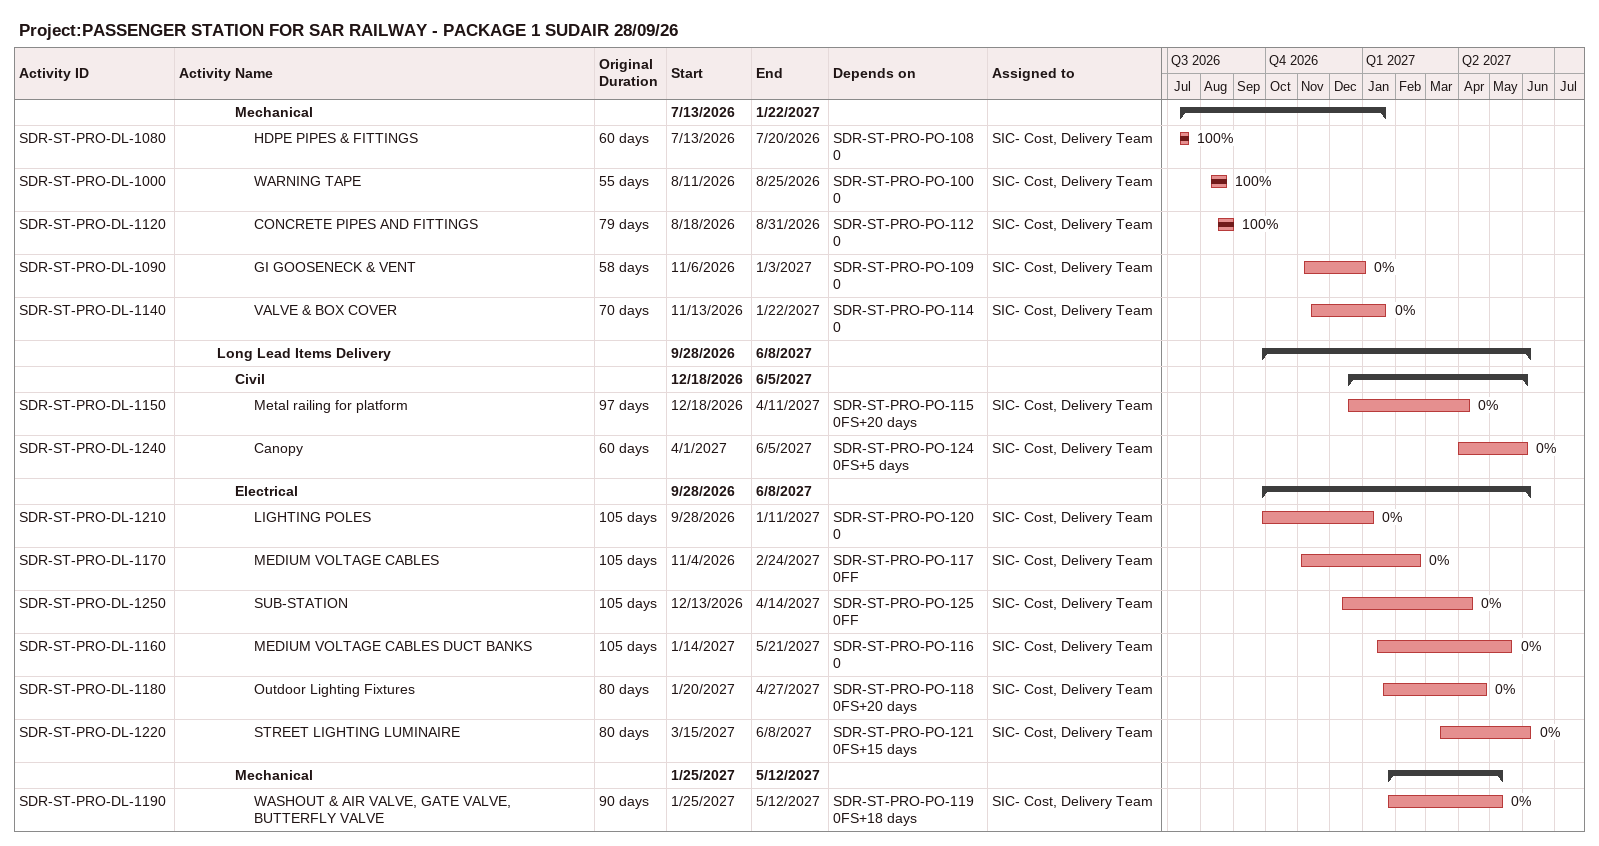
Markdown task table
Project:PASSENGER STATION FOR SAR RAILWAY - PACKAGE 1 SUDAIR 28/09/26

| ID | Level | Task | Original duration | Start | Finish | Predecessors | Resources | % complete |
|---|---|---|---|---|---|---|---|---|
|  | 4 | **Mechanical** |  | 2026-07-13 | 2027-01-22 |  |  |  |
| SDR-ST-PRO-DL-1080 | 5 | HDPE PIPES & FITTINGS | 60d | 2026-07-13 | 2026-07-20 | SDR-ST-PRO-PO-1080 | SIC- Cost, Delivery Team | 100 |
| SDR-ST-PRO-DL-1000 | 5 | WARNING TAPE | 55d | 2026-08-11 | 2026-08-25 | SDR-ST-PRO-PO-1000 | SIC- Cost, Delivery Team | 100 |
| SDR-ST-PRO-DL-1120 | 5 | CONCRETE PIPES AND FITTINGS | 79d | 2026-08-18 | 2026-08-31 | SDR-ST-PRO-PO-1120 | SIC- Cost, Delivery Team | 100 |
| SDR-ST-PRO-DL-1090 | 5 | GI GOOSENECK & VENT | 58d | 2026-11-06 | 2027-01-03 | SDR-ST-PRO-PO-1090 | SIC- Cost, Delivery Team | 0 |
| SDR-ST-PRO-DL-1140 | 5 | VALVE & BOX COVER | 70d | 2026-11-13 | 2027-01-22 | SDR-ST-PRO-PO-1140 | SIC- Cost, Delivery Team | 0 |
|  | 3 | **Long Lead Items Delivery** |  | 2026-09-28 | 2027-06-08 |  |  |  |
|  | 4 | **Civil** |  | 2026-12-18 | 2027-06-05 |  |  |  |
| SDR-ST-PRO-DL-1150 | 5 | Metal railing for platform | 97d | 2026-12-18 | 2027-04-11 | SDR-ST-PRO-PO-1150FS+20d | SIC- Cost, Delivery Team | 0 |
| SDR-ST-PRO-DL-1240 | 5 | Canopy | 60d | 2027-04-01 | 2027-06-05 | SDR-ST-PRO-PO-1240FS+5d | SIC- Cost, Delivery Team | 0 |
|  | 4 | **Electrical** |  | 2026-09-28 | 2027-06-08 |  |  |  |
| SDR-ST-PRO-DL-1210 | 5 | LIGHTING POLES | 105d | 2026-09-28 | 2027-01-11 | SDR-ST-PRO-PO-1200 | SIC- Cost, Delivery Team | 0 |
| SDR-ST-PRO-DL-1170 | 5 | MEDIUM VOLTAGE CABLES | 105d | 2026-11-04 | 2027-02-24 | SDR-ST-PRO-PO-1170FF | SIC- Cost, Delivery Team | 0 |
| SDR-ST-PRO-DL-1250 | 5 | SUB-STATION | 105d | 2026-12-13 | 2027-04-14 | SDR-ST-PRO-PO-1250FF | SIC- Cost, Delivery Team | 0 |
| SDR-ST-PRO-DL-1160 | 5 | MEDIUM VOLTAGE CABLES DUCT BANKS | 105d | 2027-01-14 | 2027-05-21 | SDR-ST-PRO-PO-1160 | SIC- Cost, Delivery Team | 0 |
| SDR-ST-PRO-DL-1180 | 5 | Outdoor Lighting Fixtures | 80d | 2027-01-20 | 2027-04-27 | SDR-ST-PRO-PO-1180FS+20d | SIC- Cost, Delivery Team | 0 |
| SDR-ST-PRO-DL-1220 | 5 | STREET LIGHTING LUMINAIRE | 80d | 2027-03-15 | 2027-06-08 | SDR-ST-PRO-PO-1210FS+15d | SIC- Cost, Delivery Team | 0 |
|  | 4 | **Mechanical** |  | 2027-01-25 | 2027-05-12 |  |  |  |
| SDR-ST-PRO-DL-1190 | 5 | WASHOUT & AIR VALVE, GATE VALVE, BUTTERFLY VALVE | 90d | 2027-01-25 | 2027-05-12 | SDR-ST-PRO-PO-1190FS+18d | SIC- Cost, Delivery Team | 0 |
